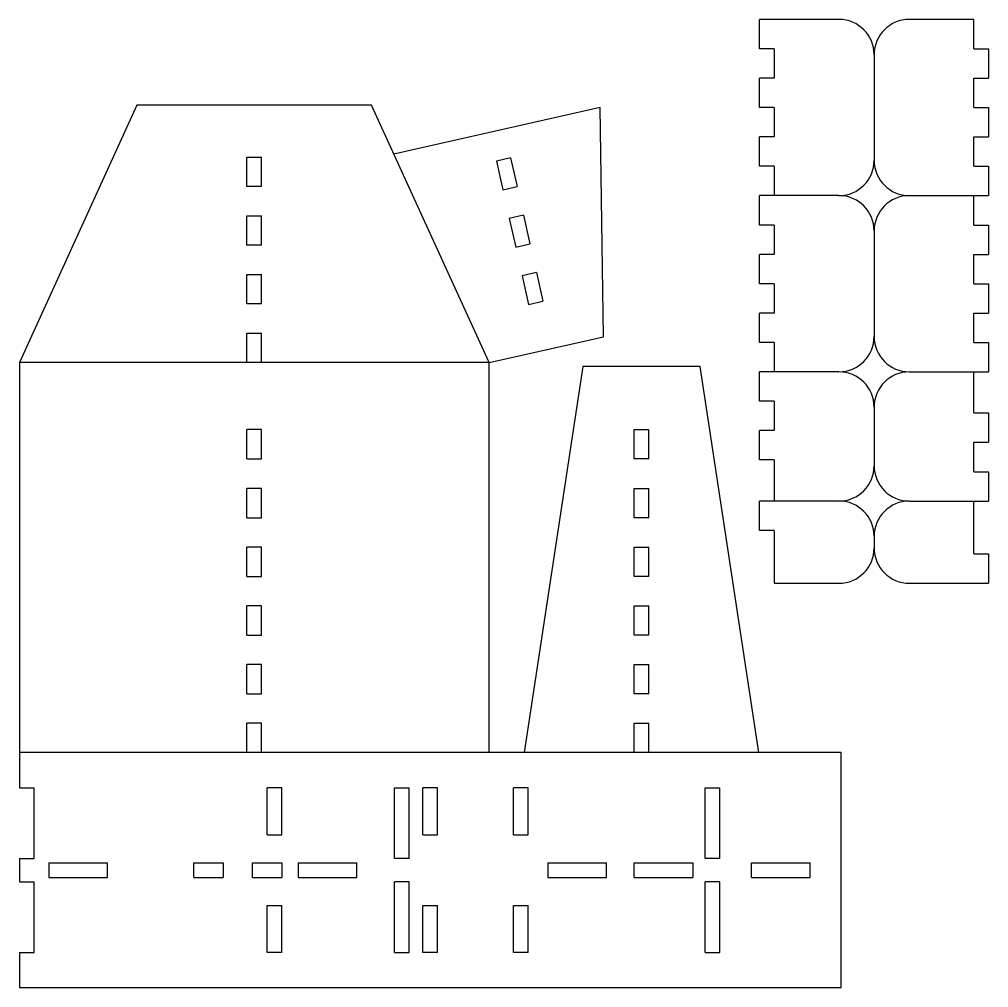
# Model space of a CAD drawing. Header units: inches. Extents: x -127 to 135, y -137 to 125.
import ezdxf

# ---------------------------------------------------------------- set-up
doc = ezdxf.new("R2010")
doc.units = ezdxf.units.IN
doc.header["$MEASUREMENT"] = 0

# ---------------------------------------------------------------- blocks, each defined once
blk = doc.blocks.new('block 2')
at = {"color": 7, "lineweight": 25, "true_color": 0xffffff}
blk.add_lwpolyline([(3.023, -1.079), (3.711, -1.079)], dxfattribs=at)
blk = doc.blocks.new('block 3')
at = {"color": 7, "lineweight": 25, "true_color": 0xffffff}
blk.add_lwpolyline([(4.461, -1.079), (5.305, -1.079)], dxfattribs=at)
blk = doc.blocks.new('block 4')
at = {"color": 7, "lineweight": 25, "true_color": 0xffffff}
blk.add_lwpolyline([(5.148, -0.767), (5.305, -0.767)], dxfattribs=at)
blk = doc.blocks.new('block 5')
at = {"color": 7, "lineweight": 25, "true_color": 0xffffff}
blk.add_lwpolyline([(3.023, -0.517), (2.867, -0.517)], dxfattribs=at)
blk = doc.blocks.new('block 6')
at = {"color": 7, "lineweight": 25, "true_color": 0xffffff}
blk.add_lwpolyline([(3.711, -0.204), (2.867, -0.204)], dxfattribs=at)
blk = doc.blocks.new('block 7')
at = {"color": 7, "lineweight": 25, "true_color": 0xffffff}
blk.add_lwpolyline([(4.461, -0.204), (5.305, -0.204)], dxfattribs=at)
blk = doc.blocks.new('block 8')
at = {"color": 7, "lineweight": 25, "true_color": 0xffffff}
blk.add_lwpolyline([(5.148, 0.108), (5.305, 0.108)], dxfattribs=at)
blk = doc.blocks.new('block 9')
at = {"color": 7, "lineweight": 25, "true_color": 0xffffff}
blk.add_lwpolyline([(3.023, 0.233), (2.867, 0.233)], dxfattribs=at)
blk = doc.blocks.new('block 10')
at = {"color": 7, "lineweight": 25, "true_color": 0xffffff}
blk.add_lwpolyline([(5.148, 0.421), (5.305, 0.421)], dxfattribs=at)
blk = doc.blocks.new('block 11')
at = {"color": 7, "lineweight": 25, "true_color": 0xffffff}
blk.add_lwpolyline([(3.023, 0.546), (2.867, 0.546)], dxfattribs=at)
blk = doc.blocks.new('block 12')
at = {"color": 7, "lineweight": 25, "true_color": 0xffffff}
blk.add_lwpolyline([(2.867, -0.517), (2.867, -0.204)], dxfattribs=at)
blk = doc.blocks.new('block 13')
at = {"color": 7, "lineweight": 25, "true_color": 0xffffff}
blk.add_lwpolyline([(2.867, 0.233), (2.867, 0.546)], dxfattribs=at)
blk = doc.blocks.new('block 14')
at = {"color": 7, "lineweight": 25, "true_color": 0xffffff}
blk.add_lwpolyline([(2.867, 0.858), (2.867, 1.171)], dxfattribs=at)
blk = doc.blocks.new('block 15')
at = {"color": 7, "lineweight": 25, "true_color": 0xffffff}
blk.add_lwpolyline([(2.867, 1.483), (2.867, 1.796)], dxfattribs=at)
blk = doc.blocks.new('block 16')
at = {"color": 7, "lineweight": 25, "true_color": 0xffffff}
blk.add_lwpolyline([(2.867, 2.108), (2.867, 2.421)], dxfattribs=at)
blk = doc.blocks.new('block 17')
at = {"color": 7, "lineweight": 25, "true_color": 0xffffff}
blk.add_lwpolyline([(2.867, 2.733), (2.867, 3.046)], dxfattribs=at)
blk = doc.blocks.new('block 18')
at = {"color": 7, "lineweight": 25, "true_color": 0xffffff}
blk.add_lwpolyline([(2.867, 3.358), (2.867, 3.671)], dxfattribs=at)
blk = doc.blocks.new('block 19')
at = {"color": 7, "lineweight": 25, "true_color": 0xffffff}
blk.add_lwpolyline([(2.867, 3.983), (2.867, 4.296)], dxfattribs=at)
blk = doc.blocks.new('block 20')
at = {"color": 7, "lineweight": 25, "true_color": 0xffffff}
blk.add_lwpolyline([(2.867, 4.608), (2.867, 4.921)], dxfattribs=at)
blk = doc.blocks.new('block 21')
at = {"color": 7, "lineweight": 25, "true_color": 0xffffff}
blk.add_lwpolyline([(3.023, 4.608), (3.023, 4.296)], dxfattribs=at)
blk = doc.blocks.new('block 22')
at = {"color": 7, "lineweight": 25, "true_color": 0xffffff}
blk.add_lwpolyline([(3.023, 3.983), (3.023, 3.671)], dxfattribs=at)
blk = doc.blocks.new('block 23')
at = {"color": 7, "lineweight": 25, "true_color": 0xffffff}
blk.add_lwpolyline([(3.023, 3.358), (3.023, 3.046)], dxfattribs=at)
blk = doc.blocks.new('block 24')
at = {"color": 7, "lineweight": 25, "true_color": 0xffffff}
blk.add_lwpolyline([(3.023, 2.733), (3.023, 2.421)], dxfattribs=at)
blk = doc.blocks.new('block 25')
at = {"color": 7, "lineweight": 25, "true_color": 0xffffff}
blk.add_lwpolyline([(3.023, 2.108), (3.023, 1.796)], dxfattribs=at)
blk = doc.blocks.new('block 26')
at = {"color": 7, "lineweight": 25, "true_color": 0xffffff}
blk.add_lwpolyline([(3.023, 1.483), (3.023, 1.171)], dxfattribs=at)
blk = doc.blocks.new('block 27')
at = {"color": 7, "lineweight": 25, "true_color": 0xffffff}
blk.add_lwpolyline([(3.023, 0.858), (3.023, 0.546)], dxfattribs=at)
blk = doc.blocks.new('block 28')
at = {"color": 7, "lineweight": 25, "true_color": 0xffffff}
blk.add_lwpolyline([(3.023, 0.233), (3.023, -0.204)], dxfattribs=at)
blk = doc.blocks.new('block 29')
at = {"color": 7, "lineweight": 25, "true_color": 0xffffff}
blk.add_lwpolyline([(3.023, -0.517), (3.023, -1.079)], dxfattribs=at)
blk = doc.blocks.new('block 30')
at = {"color": 7, "lineweight": 25, "true_color": 0xffffff}
blk.add_lwpolyline([(5.148, 0.733), (5.305, 0.733)], dxfattribs=at)
blk = doc.blocks.new('block 31')
at = {"color": 7, "lineweight": 25, "true_color": 0xffffff}
blk.add_lwpolyline([(3.023, 0.858), (2.867, 0.858)], dxfattribs=at)
blk = doc.blocks.new('block 32')
at = {"color": 7, "lineweight": 25, "true_color": 0xffffff}
blk.add_lwpolyline([(3.711, 1.171), (2.867, 1.171)], dxfattribs=at)
blk = doc.blocks.new('block 33')
at = {"color": 7, "lineweight": 25, "true_color": 0xffffff}
blk.add_lwpolyline([(4.461, 1.171), (5.305, 1.171)], dxfattribs=at)
blk = doc.blocks.new('block 34')
at = {"color": 7, "lineweight": 25, "true_color": 0xffffff}
blk.add_lwpolyline([(3.023, 1.483), (2.867, 1.483)], dxfattribs=at)
blk = doc.blocks.new('block 35')
at = {"color": 7, "lineweight": 25, "true_color": 0xffffff}
blk.add_lwpolyline([(5.148, 1.483), (5.305, 1.483)], dxfattribs=at)
blk = doc.blocks.new('block 36')
at = {"color": 7, "lineweight": 25, "true_color": 0xffffff}
blk.add_lwpolyline([(4.086, 4.546), (4.086, 3.421)], dxfattribs=at)
blk = doc.blocks.new('block 37')
at = {"color": 7, "lineweight": 25, "true_color": 0xffffff}
blk.add_lwpolyline([(4.086, 2.671), (4.086, 1.546)], dxfattribs=at)
blk = doc.blocks.new('block 38')
at = {"color": 7, "lineweight": 25, "true_color": 0xffffff}
blk.add_lwpolyline([(4.086, 0.796), (4.086, 0.171)], dxfattribs=at)
blk = doc.blocks.new('block 39')
at = {"color": 7, "lineweight": 25, "true_color": 0xffffff}
blk.add_lwpolyline([(4.086, -0.579), (4.086, -0.704)], dxfattribs=at)
blk = doc.blocks.new('block 40')
at = {"color": 7, "lineweight": 25, "true_color": 0xffffff}
blk.add_lwpolyline([(3.023, 1.796), (2.867, 1.796)], dxfattribs=at)
blk = doc.blocks.new('block 41')
at = {"color": 7, "lineweight": 25, "true_color": 0xffffff}
blk.add_lwpolyline([(5.148, 1.796), (5.305, 1.796)], dxfattribs=at)
blk = doc.blocks.new('block 42')
at = {"color": 7, "lineweight": 25, "true_color": 0xffffff}
blk.add_lwpolyline([(3.023, 2.108), (2.867, 2.108)], dxfattribs=at)
blk = doc.blocks.new('block 43')
at = {"color": 7, "lineweight": 25, "true_color": 0xffffff}
blk.add_lwpolyline([(5.148, 2.108), (5.305, 2.108)], dxfattribs=at)
blk = doc.blocks.new('block 44')
at = {"color": 7, "lineweight": 25, "true_color": 0xffffff}
blk.add_lwpolyline([(3.023, 2.421), (2.867, 2.421)], dxfattribs=at)
blk = doc.blocks.new('block 45')
at = {"color": 7, "lineweight": 25, "true_color": 0xffffff}
blk.add_lwpolyline([(5.148, 2.421), (5.305, 2.421)], dxfattribs=at)
blk = doc.blocks.new('block 46')
at = {"color": 7, "lineweight": 25, "true_color": 0xffffff}
blk.add_lwpolyline([(3.023, 2.733), (2.867, 2.733)], dxfattribs=at)
blk = doc.blocks.new('block 47')
at = {"color": 7, "lineweight": 25, "true_color": 0xffffff}
blk.add_lwpolyline([(5.148, 2.733), (5.305, 2.733)], dxfattribs=at)
blk = doc.blocks.new('block 48')
at = {"color": 7, "lineweight": 25, "true_color": 0xffffff}
blk.add_lwpolyline([(5.148, -0.767), (5.148, -0.204)], dxfattribs=at)
blk = doc.blocks.new('block 49')
at = {"color": 7, "lineweight": 25, "true_color": 0xffffff}
blk.add_lwpolyline([(5.148, 0.108), (5.148, 0.421)], dxfattribs=at)
blk = doc.blocks.new('block 50')
at = {"color": 7, "lineweight": 25, "true_color": 0xffffff}
blk.add_lwpolyline([(5.148, 0.733), (5.148, 1.171)], dxfattribs=at)
blk = doc.blocks.new('block 51')
at = {"color": 7, "lineweight": 25, "true_color": 0xffffff}
blk.add_lwpolyline([(5.148, 1.483), (5.148, 1.796)], dxfattribs=at)
blk = doc.blocks.new('block 52')
at = {"color": 7, "lineweight": 25, "true_color": 0xffffff}
blk.add_lwpolyline([(5.148, 2.108), (5.148, 2.421)], dxfattribs=at)
blk = doc.blocks.new('block 53')
at = {"color": 7, "lineweight": 25, "true_color": 0xffffff}
blk.add_lwpolyline([(5.148, 2.733), (5.148, 3.046)], dxfattribs=at)
blk = doc.blocks.new('block 54')
at = {"color": 7, "lineweight": 25, "true_color": 0xffffff}
blk.add_lwpolyline([(5.148, 3.358), (5.148, 3.671)], dxfattribs=at)
blk = doc.blocks.new('block 55')
at = {"color": 7, "lineweight": 25, "true_color": 0xffffff}
blk.add_lwpolyline([(5.148, 3.983), (5.148, 4.296)], dxfattribs=at)
blk = doc.blocks.new('block 56')
at = {"color": 7, "lineweight": 25, "true_color": 0xffffff}
blk.add_lwpolyline([(5.148, 4.608), (5.148, 4.921)], dxfattribs=at)
blk = doc.blocks.new('block 57')
at = {"color": 7, "lineweight": 25, "true_color": 0xffffff}
blk.add_lwpolyline([(5.305, 4.608), (5.305, 4.296)], dxfattribs=at)
blk = doc.blocks.new('block 58')
at = {"color": 7, "lineweight": 25, "true_color": 0xffffff}
blk.add_lwpolyline([(5.305, 3.983), (5.305, 3.671)], dxfattribs=at)
blk = doc.blocks.new('block 59')
at = {"color": 7, "lineweight": 25, "true_color": 0xffffff}
blk.add_lwpolyline([(5.305, 3.358), (5.305, 3.046)], dxfattribs=at)
blk = doc.blocks.new('block 60')
at = {"color": 7, "lineweight": 25, "true_color": 0xffffff}
blk.add_lwpolyline([(5.305, 2.733), (5.305, 2.421)], dxfattribs=at)
blk = doc.blocks.new('block 61')
at = {"color": 7, "lineweight": 25, "true_color": 0xffffff}
blk.add_lwpolyline([(5.305, 2.108), (5.305, 1.796)], dxfattribs=at)
blk = doc.blocks.new('block 62')
at = {"color": 7, "lineweight": 25, "true_color": 0xffffff}
blk.add_lwpolyline([(5.305, 1.483), (5.305, 1.171)], dxfattribs=at)
blk = doc.blocks.new('block 63')
at = {"color": 7, "lineweight": 25, "true_color": 0xffffff}
blk.add_lwpolyline([(5.305, 0.733), (5.305, 0.421)], dxfattribs=at)
blk = doc.blocks.new('block 64')
at = {"color": 7, "lineweight": 25, "true_color": 0xffffff}
blk.add_lwpolyline([(5.305, 0.108), (5.305, -0.204)], dxfattribs=at)
blk = doc.blocks.new('block 65')
at = {"color": 7, "lineweight": 25, "true_color": 0xffffff}
blk.add_lwpolyline([(5.305, -0.767), (5.305, -1.079)], dxfattribs=at)
blk = doc.blocks.new('block 66')
at = {"color": 7, "lineweight": 25, "true_color": 0xffffff}
blk.add_lwpolyline([(3.711, 3.046), (2.867, 3.046)], dxfattribs=at)
blk = doc.blocks.new('block 67')
at = {"color": 7, "lineweight": 25, "true_color": 0xffffff}
blk.add_lwpolyline([(4.461, 3.046), (5.305, 3.046)], dxfattribs=at)
blk = doc.blocks.new('block 68')
at = {"color": 7, "lineweight": 25, "true_color": 0xffffff}
blk.add_lwpolyline([(3.023, 3.358), (2.867, 3.358)], dxfattribs=at)
blk = doc.blocks.new('block 69')
at = {"color": 7, "lineweight": 25, "true_color": 0xffffff}
blk.add_lwpolyline([(5.148, 3.358), (5.305, 3.358)], dxfattribs=at)
blk = doc.blocks.new('block 70')
at = {"color": 7, "lineweight": 25, "true_color": 0xffffff}
blk.add_lwpolyline([(3.023, 3.671), (2.867, 3.671)], dxfattribs=at)
blk = doc.blocks.new('block 71')
at = {"color": 7, "lineweight": 25, "true_color": 0xffffff}
blk.add_lwpolyline([(5.148, 3.671), (5.305, 3.671)], dxfattribs=at)
blk = doc.blocks.new('block 72')
at = {"color": 7, "lineweight": 25, "true_color": 0xffffff}
blk.add_lwpolyline([(3.023, 3.983), (2.867, 3.983)], dxfattribs=at)
blk = doc.blocks.new('block 73')
at = {"color": 7, "lineweight": 25, "true_color": 0xffffff}
blk.add_lwpolyline([(5.148, 3.983), (5.305, 3.983)], dxfattribs=at)
blk = doc.blocks.new('block 74')
at = {"color": 7, "lineweight": 25, "true_color": 0xffffff}
blk.add_lwpolyline([(3.023, 4.296), (2.867, 4.296)], dxfattribs=at)
blk = doc.blocks.new('block 75')
at = {"color": 7, "lineweight": 25, "true_color": 0xffffff}
blk.add_lwpolyline([(5.148, 4.296), (5.305, 4.296)], dxfattribs=at)
blk = doc.blocks.new('block 76')
at = {"color": 7, "lineweight": 25, "true_color": 0xffffff}
blk.add_lwpolyline([(3.023, 4.608), (2.867, 4.608)], dxfattribs=at)
blk = doc.blocks.new('block 77')
at = {"color": 7, "lineweight": 25, "true_color": 0xffffff}
blk.add_lwpolyline([(5.148, 4.608), (5.305, 4.608)], dxfattribs=at)
blk = doc.blocks.new('block 78')
at = {"color": 7, "lineweight": 25, "true_color": 0xffffff}
blk.add_lwpolyline([(5.148, 4.921), (4.461, 4.921)], dxfattribs=at)
blk = doc.blocks.new('block 79')
at = {"color": 7, "lineweight": 25, "true_color": 0xffffff}
blk.add_lwpolyline([(3.711, 4.921), (2.867, 4.921)], dxfattribs=at)
blk = doc.blocks.new('block 80')
at = {"color": 7, "lineweight": 25, "true_color": 0xffffff}
blk.add_lwpolyline([(-3.764, 4.008), (-5.014, 1.269)], dxfattribs=at)
blk = doc.blocks.new('block 81')
at = {"color": 7, "lineweight": 25, "true_color": 0xffffff}
blk.add_lwpolyline([(-5.014, -5.381), (3.736, -5.381)], dxfattribs=at)
blk = doc.blocks.new('block 82')
at = {"color": 7, "lineweight": 25, "true_color": 0xffffff}
blk.add_lwpolyline([(-5.014, 1.269), (-5.014, -3.256)], dxfattribs=at)
blk = doc.blocks.new('block 83')
at = {"color": 7, "lineweight": 25, "true_color": 0xffffff}
blk.add_lwpolyline([(-5.014, -4.006), (-5.014, -4.256)], dxfattribs=at)
blk = doc.blocks.new('block 84')
at = {"color": 7, "lineweight": 25, "true_color": 0xffffff}
blk.add_lwpolyline([(-5.014, -5.006), (-5.014, -5.381)], dxfattribs=at)
blk = doc.blocks.new('block 85')
at = {"color": 7, "lineweight": 25, "true_color": 0xffffff}
blk.add_lwpolyline([(0.401, -5.006), (0.245, -5.006)], dxfattribs=at)
blk = doc.blocks.new('block 86')
at = {"color": 7, "lineweight": 25, "true_color": 0xffffff}
blk.add_lwpolyline([(-0.561, -5.006), (-0.717, -5.006)], dxfattribs=at)
blk = doc.blocks.new('block 87')
at = {"color": 7, "lineweight": 25, "true_color": 0xffffff}
blk.add_lwpolyline([(-2.22, -5.006), (-2.377, -5.006)], dxfattribs=at)
blk = doc.blocks.new('block 88')
at = {"color": 7, "lineweight": 25, "true_color": 0xffffff}
blk.add_lwpolyline([(-5.014, -5.006), (-4.858, -5.006)], dxfattribs=at)
blk = doc.blocks.new('block 89')
at = {"color": 7, "lineweight": 25, "true_color": 0xffffff}
blk.add_lwpolyline([(-1.02, -5.006), (-0.864, -5.006)], dxfattribs=at)
blk = doc.blocks.new('block 90')
at = {"color": 7, "lineweight": 25, "true_color": 0xffffff}
blk.add_lwpolyline([(2.286, -5.006), (2.442, -5.006)], dxfattribs=at)
blk = doc.blocks.new('block 91')
at = {"color": 7, "lineweight": 25, "true_color": 0xffffff}
blk.add_lwpolyline([(-4.858, -5.006), (-4.858, -4.256)], dxfattribs=at)
blk = doc.blocks.new('block 92')
at = {"color": 7, "lineweight": 25, "true_color": 0xffffff}
blk.add_lwpolyline([(-4.858, -4.006), (-4.858, -3.256)], dxfattribs=at)
blk = doc.blocks.new('block 93')
at = {"color": 7, "lineweight": 25, "true_color": 0xffffff}
blk.add_lwpolyline([(-4.701, -4.053), (-4.701, -4.209)], dxfattribs=at)
blk = doc.blocks.new('block 94')
at = {"color": 7, "lineweight": 25, "true_color": 0xffffff}
blk.add_lwpolyline([(-2.377, -4.506), (-2.22, -4.506)], dxfattribs=at)
blk = doc.blocks.new('block 95')
at = {"color": 7, "lineweight": 25, "true_color": 0xffffff}
blk.add_lwpolyline([(-0.717, -4.506), (-0.561, -4.506)], dxfattribs=at)
blk = doc.blocks.new('block 96')
at = {"color": 7, "lineweight": 25, "true_color": 0xffffff}
blk.add_lwpolyline([(0.245, -4.506), (0.401, -4.506)], dxfattribs=at)
blk = doc.blocks.new('block 97')
at = {"color": 7, "lineweight": 25, "true_color": 0xffffff}
blk.add_lwpolyline([(-4.076, -4.209), (-4.076, -4.053)], dxfattribs=at)
blk = doc.blocks.new('block 98')
at = {"color": 7, "lineweight": 25, "true_color": 0xffffff}
blk.add_lwpolyline([(2.442, -4.256), (2.286, -4.256)], dxfattribs=at)
blk = doc.blocks.new('block 99')
at = {"color": 7, "lineweight": 25, "true_color": 0xffffff}
blk.add_lwpolyline([(-0.864, -4.256), (-1.02, -4.256)], dxfattribs=at)
blk = doc.blocks.new('block 100')
at = {"color": 7, "lineweight": 25, "true_color": 0xffffff}
blk.add_lwpolyline([(-5.014, -4.256), (-4.858, -4.256)], dxfattribs=at)
blk = doc.blocks.new('block 101')
at = {"color": 7, "lineweight": 25, "true_color": 0xffffff}
blk.add_lwpolyline([(-4.701, -4.209), (-4.076, -4.209)], dxfattribs=at)
blk = doc.blocks.new('block 102')
at = {"color": 7, "lineweight": 25, "true_color": 0xffffff}
blk.add_lwpolyline([(-3.158, -4.209), (-2.845, -4.209)], dxfattribs=at)
blk = doc.blocks.new('block 103')
at = {"color": 7, "lineweight": 25, "true_color": 0xffffff}
blk.add_lwpolyline([(-2.533, -4.209), (-2.22, -4.209)], dxfattribs=at)
blk = doc.blocks.new('block 104')
at = {"color": 7, "lineweight": 25, "true_color": 0xffffff}
blk.add_lwpolyline([(-2.045, -4.209), (-1.42, -4.209)], dxfattribs=at)
blk = doc.blocks.new('block 105')
at = {"color": 7, "lineweight": 25, "true_color": 0xffffff}
blk.add_lwpolyline([(0.611, -4.209), (1.236, -4.209)], dxfattribs=at)
blk = doc.blocks.new('block 106')
at = {"color": 7, "lineweight": 25, "true_color": 0xffffff}
blk.add_lwpolyline([(1.53, -4.209), (2.155, -4.209)], dxfattribs=at)
blk = doc.blocks.new('block 107')
at = {"color": 7, "lineweight": 25, "true_color": 0xffffff}
blk.add_lwpolyline([(2.78, -4.209), (3.405, -4.209)], dxfattribs=at)
blk = doc.blocks.new('block 108')
at = {"color": 7, "lineweight": 25, "true_color": 0xffffff}
blk.add_lwpolyline([(-4.701, -4.053), (-4.076, -4.053)], dxfattribs=at)
blk = doc.blocks.new('block 109')
at = {"color": 7, "lineweight": 25, "true_color": 0xffffff}
blk.add_lwpolyline([(-3.158, -4.053), (-2.845, -4.053)], dxfattribs=at)
blk = doc.blocks.new('block 110')
at = {"color": 7, "lineweight": 25, "true_color": 0xffffff}
blk.add_lwpolyline([(-2.533, -4.053), (-2.22, -4.053)], dxfattribs=at)
blk = doc.blocks.new('block 111')
at = {"color": 7, "lineweight": 25, "true_color": 0xffffff}
blk.add_lwpolyline([(-2.045, -4.053), (-1.42, -4.053)], dxfattribs=at)
blk = doc.blocks.new('block 112')
at = {"color": 7, "lineweight": 25, "true_color": 0xffffff}
blk.add_lwpolyline([(0.611, -4.053), (1.236, -4.053)], dxfattribs=at)
blk = doc.blocks.new('block 113')
at = {"color": 7, "lineweight": 25, "true_color": 0xffffff}
blk.add_lwpolyline([(1.53, -4.053), (2.155, -4.053)], dxfattribs=at)
blk = doc.blocks.new('block 114')
at = {"color": 7, "lineweight": 25, "true_color": 0xffffff}
blk.add_lwpolyline([(2.78, -4.053), (3.405, -4.053)], dxfattribs=at)
blk = doc.blocks.new('block 115')
at = {"color": 7, "lineweight": 25, "true_color": 0xffffff}
blk.add_lwpolyline([(2.442, -4.006), (2.286, -4.006)], dxfattribs=at)
blk = doc.blocks.new('block 116')
at = {"color": 7, "lineweight": 25, "true_color": 0xffffff}
blk.add_lwpolyline([(-0.864, -4.006), (-1.02, -4.006)], dxfattribs=at)
blk = doc.blocks.new('block 117')
at = {"color": 7, "lineweight": 25, "true_color": 0xffffff}
blk.add_lwpolyline([(-5.014, -4.006), (-4.858, -4.006)], dxfattribs=at)
blk = doc.blocks.new('block 118')
at = {"color": 7, "lineweight": 25, "true_color": 0xffffff}
blk.add_lwpolyline([(-2.377, -3.756), (-2.22, -3.756)], dxfattribs=at)
blk = doc.blocks.new('block 119')
at = {"color": 7, "lineweight": 25, "true_color": 0xffffff}
blk.add_lwpolyline([(-0.717, -3.756), (-0.561, -3.756)], dxfattribs=at)
blk = doc.blocks.new('block 120')
at = {"color": 7, "lineweight": 25, "true_color": 0xffffff}
blk.add_lwpolyline([(0.245, -3.756), (0.401, -3.756)], dxfattribs=at)
blk = doc.blocks.new('block 121')
at = {"color": 7, "lineweight": 25, "true_color": 0xffffff}
blk.add_lwpolyline([(-3.158, -4.209), (-3.158, -4.053)], dxfattribs=at)
blk = doc.blocks.new('block 122')
at = {"color": 7, "lineweight": 25, "true_color": 0xffffff}
blk.add_lwpolyline([(0.401, -3.256), (0.245, -3.256)], dxfattribs=at)
blk = doc.blocks.new('block 123')
at = {"color": 7, "lineweight": 25, "true_color": 0xffffff}
blk.add_lwpolyline([(-0.561, -3.256), (-0.717, -3.256)], dxfattribs=at)
blk = doc.blocks.new('block 124')
at = {"color": 7, "lineweight": 25, "true_color": 0xffffff}
blk.add_lwpolyline([(-2.22, -3.256), (-2.377, -3.256)], dxfattribs=at)
blk = doc.blocks.new('block 125')
at = {"color": 7, "lineweight": 25, "true_color": 0xffffff}
blk.add_lwpolyline([(-5.014, -3.256), (-4.858, -3.256)], dxfattribs=at)
blk = doc.blocks.new('block 126')
at = {"color": 7, "lineweight": 25, "true_color": 0xffffff}
blk.add_lwpolyline([(-1.02, -3.256), (-0.864, -3.256)], dxfattribs=at)
blk = doc.blocks.new('block 127')
at = {"color": 7, "lineweight": 25, "true_color": 0xffffff}
blk.add_lwpolyline([(2.286, -3.256), (2.442, -3.256)], dxfattribs=at)
blk = doc.blocks.new('block 128')
at = {"color": 7, "lineweight": 25, "true_color": 0xffffff}
blk.add_lwpolyline([(-2.845, -4.053), (-2.845, -4.209)], dxfattribs=at)
blk = doc.blocks.new('block 129')
at = {"color": 7, "lineweight": 25, "true_color": 0xffffff}
blk.add_lwpolyline([(3.736, -2.881), (-5.014, -2.881)], dxfattribs=at)
blk = doc.blocks.new('block 130')
at = {"color": 7, "lineweight": 25, "true_color": 0xffffff}
blk.add_lwpolyline([(-2.592, -2.881), (-2.592, -2.569)], dxfattribs=at)
blk = doc.blocks.new('block 131')
at = {"color": 7, "lineweight": 25, "true_color": 0xffffff}
blk.add_lwpolyline([(-2.592, -2.256), (-2.592, -1.944)], dxfattribs=at)
blk = doc.blocks.new('block 132')
at = {"color": 7, "lineweight": 25, "true_color": 0xffffff}
blk.add_lwpolyline([(-2.592, -1.631), (-2.592, -1.319)], dxfattribs=at)
blk = doc.blocks.new('block 133')
at = {"color": 7, "lineweight": 25, "true_color": 0xffffff}
blk.add_lwpolyline([(-2.592, -1.006), (-2.592, -0.694)], dxfattribs=at)
blk = doc.blocks.new('block 134')
at = {"color": 7, "lineweight": 25, "true_color": 0xffffff}
blk.add_lwpolyline([(-2.592, -0.381), (-2.592, -0.069)], dxfattribs=at)
blk = doc.blocks.new('block 135')
at = {"color": 7, "lineweight": 25, "true_color": 0xffffff}
blk.add_lwpolyline([(-2.592, 0.244), (-2.592, 0.556)], dxfattribs=at)
blk = doc.blocks.new('block 136')
at = {"color": 7, "lineweight": 25, "true_color": 0xffffff}
blk.add_lwpolyline([(-2.592, 1.269), (-2.592, 1.581)], dxfattribs=at)
blk = doc.blocks.new('block 137')
at = {"color": 7, "lineweight": 25, "true_color": 0xffffff}
blk.add_lwpolyline([(-2.592, 1.894), (-2.592, 2.206)], dxfattribs=at)
blk = doc.blocks.new('block 138')
at = {"color": 7, "lineweight": 25, "true_color": 0xffffff}
blk.add_lwpolyline([(-2.592, 2.519), (-2.592, 2.831)], dxfattribs=at)
blk = doc.blocks.new('block 139')
at = {"color": 7, "lineweight": 25, "true_color": 0xffffff}
blk.add_lwpolyline([(-2.592, 3.144), (-2.592, 3.456)], dxfattribs=at)
blk = doc.blocks.new('block 140')
at = {"color": 7, "lineweight": 25, "true_color": 0xffffff}
blk.add_lwpolyline([(-2.533, -4.209), (-2.533, -4.053)], dxfattribs=at)
blk = doc.blocks.new('block 141')
at = {"color": 7, "lineweight": 25, "true_color": 0xffffff}
blk.add_lwpolyline([(-2.436, -2.881), (-2.436, -2.569)], dxfattribs=at)
blk = doc.blocks.new('block 142')
at = {"color": 7, "lineweight": 25, "true_color": 0xffffff}
blk.add_lwpolyline([(-2.436, -2.256), (-2.436, -1.944)], dxfattribs=at)
blk = doc.blocks.new('block 143')
at = {"color": 7, "lineweight": 25, "true_color": 0xffffff}
blk.add_lwpolyline([(-2.436, -1.631), (-2.436, -1.319)], dxfattribs=at)
blk = doc.blocks.new('block 144')
at = {"color": 7, "lineweight": 25, "true_color": 0xffffff}
blk.add_lwpolyline([(-2.436, -1.006), (-2.436, -0.694)], dxfattribs=at)
blk = doc.blocks.new('block 145')
at = {"color": 7, "lineweight": 25, "true_color": 0xffffff}
blk.add_lwpolyline([(-2.436, -0.381), (-2.436, -0.069)], dxfattribs=at)
blk = doc.blocks.new('block 146')
at = {"color": 7, "lineweight": 25, "true_color": 0xffffff}
blk.add_lwpolyline([(-2.436, 0.244), (-2.436, 0.556)], dxfattribs=at)
blk = doc.blocks.new('block 147')
at = {"color": 7, "lineweight": 25, "true_color": 0xffffff}
blk.add_lwpolyline([(-2.436, 1.269), (-2.436, 1.581)], dxfattribs=at)
blk = doc.blocks.new('block 148')
at = {"color": 7, "lineweight": 25, "true_color": 0xffffff}
blk.add_lwpolyline([(-2.436, 1.894), (-2.436, 2.206)], dxfattribs=at)
blk = doc.blocks.new('block 149')
at = {"color": 7, "lineweight": 25, "true_color": 0xffffff}
blk.add_lwpolyline([(-2.436, 2.519), (-2.436, 2.831)], dxfattribs=at)
blk = doc.blocks.new('block 150')
at = {"color": 7, "lineweight": 25, "true_color": 0xffffff}
blk.add_lwpolyline([(-2.436, 3.144), (-2.436, 3.456)], dxfattribs=at)
blk = doc.blocks.new('block 151')
at = {"color": 7, "lineweight": 25, "true_color": 0xffffff}
blk.add_lwpolyline([(-2.377, -5.006), (-2.377, -4.506)], dxfattribs=at)
blk = doc.blocks.new('block 152')
at = {"color": 7, "lineweight": 25, "true_color": 0xffffff}
blk.add_lwpolyline([(-2.377, -3.756), (-2.377, -3.256)], dxfattribs=at)
blk = doc.blocks.new('block 153')
at = {"color": 7, "lineweight": 25, "true_color": 0xffffff}
blk.add_lwpolyline([(-2.436, -2.569), (-2.592, -2.569)], dxfattribs=at)
blk = doc.blocks.new('block 154')
at = {"color": 7, "lineweight": 25, "true_color": 0xffffff}
blk.add_lwpolyline([(1.532, -2.569), (1.689, -2.569)], dxfattribs=at)
blk = doc.blocks.new('block 155')
at = {"color": 7, "lineweight": 25, "true_color": 0xffffff}
blk.add_lwpolyline([(-2.22, -4.053), (-2.22, -4.209)], dxfattribs=at)
blk = doc.blocks.new('block 156')
at = {"color": 7, "lineweight": 25, "true_color": 0xffffff}
blk.add_lwpolyline([(-2.22, -5.006), (-2.22, -4.506)], dxfattribs=at)
blk = doc.blocks.new('block 157')
at = {"color": 7, "lineweight": 25, "true_color": 0xffffff}
blk.add_lwpolyline([(-2.22, -3.756), (-2.22, -3.256)], dxfattribs=at)
blk = doc.blocks.new('block 158')
at = {"color": 7, "lineweight": 25, "true_color": 0xffffff}
blk.add_lwpolyline([(-2.045, -4.053), (-2.045, -4.209)], dxfattribs=at)
blk = doc.blocks.new('block 159')
at = {"color": 7, "lineweight": 25, "true_color": 0xffffff}
blk.add_lwpolyline([(1.689, -2.256), (1.532, -2.256)], dxfattribs=at)
blk = doc.blocks.new('block 160')
at = {"color": 7, "lineweight": 25, "true_color": 0xffffff}
blk.add_lwpolyline([(-2.592, -2.256), (-2.436, -2.256)], dxfattribs=at)
blk = doc.blocks.new('block 161')
at = {"color": 7, "lineweight": 25, "true_color": 0xffffff}
blk.add_lwpolyline([(-2.436, -1.944), (-2.592, -1.944)], dxfattribs=at)
blk = doc.blocks.new('block 162')
at = {"color": 7, "lineweight": 25, "true_color": 0xffffff}
blk.add_lwpolyline([(1.532, -1.944), (1.689, -1.944)], dxfattribs=at)
blk = doc.blocks.new('block 163')
at = {"color": 7, "lineweight": 25, "true_color": 0xffffff}
blk.add_lwpolyline([(1.689, -1.631), (1.532, -1.631)], dxfattribs=at)
blk = doc.blocks.new('block 164')
at = {"color": 7, "lineweight": 25, "true_color": 0xffffff}
blk.add_lwpolyline([(-2.592, -1.631), (-2.436, -1.631)], dxfattribs=at)
blk = doc.blocks.new('block 165')
at = {"color": 7, "lineweight": 25, "true_color": 0xffffff}
blk.add_lwpolyline([(-1.42, -4.209), (-1.42, -4.053)], dxfattribs=at)
blk = doc.blocks.new('block 166')
at = {"color": 7, "lineweight": 25, "true_color": 0xffffff}
blk.add_lwpolyline([(-1.02, -5.006), (-1.02, -4.256)], dxfattribs=at)
blk = doc.blocks.new('block 167')
at = {"color": 7, "lineweight": 25, "true_color": 0xffffff}
blk.add_lwpolyline([(-1.02, -4.006), (-1.02, -3.256)], dxfattribs=at)
blk = doc.blocks.new('block 168')
at = {"color": 7, "lineweight": 25, "true_color": 0xffffff}
blk.add_lwpolyline([(-2.436, -1.319), (-2.592, -1.319)], dxfattribs=at)
blk = doc.blocks.new('block 169')
at = {"color": 7, "lineweight": 25, "true_color": 0xffffff}
blk.add_lwpolyline([(1.532, -1.319), (1.689, -1.319)], dxfattribs=at)
blk = doc.blocks.new('block 170')
at = {"color": 7, "lineweight": 25, "true_color": 0xffffff}
blk.add_lwpolyline([(-0.864, -5.006), (-0.864, -4.256)], dxfattribs=at)
blk = doc.blocks.new('block 171')
at = {"color": 7, "lineweight": 25, "true_color": 0xffffff}
blk.add_lwpolyline([(-0.864, -4.006), (-0.864, -3.256)], dxfattribs=at)
blk = doc.blocks.new('block 172')
at = {"color": 7, "lineweight": 25, "true_color": 0xffffff}
blk.add_lwpolyline([(-0.717, -5.006), (-0.717, -4.506)], dxfattribs=at)
blk = doc.blocks.new('block 173')
at = {"color": 7, "lineweight": 25, "true_color": 0xffffff}
blk.add_lwpolyline([(-0.717, -3.756), (-0.717, -3.256)], dxfattribs=at)
blk = doc.blocks.new('block 174')
at = {"color": 7, "lineweight": 25, "true_color": 0xffffff}
blk.add_lwpolyline([(1.689, -1.006), (1.532, -1.006)], dxfattribs=at)
blk = doc.blocks.new('block 175')
at = {"color": 7, "lineweight": 25, "true_color": 0xffffff}
blk.add_lwpolyline([(-2.592, -1.006), (-2.436, -1.006)], dxfattribs=at)
blk = doc.blocks.new('block 176')
at = {"color": 7, "lineweight": 25, "true_color": 0xffffff}
blk.add_lwpolyline([(-2.436, -0.694), (-2.592, -0.694)], dxfattribs=at)
blk = doc.blocks.new('block 177')
at = {"color": 7, "lineweight": 25, "true_color": 0xffffff}
blk.add_lwpolyline([(1.532, -0.694), (1.689, -0.694)], dxfattribs=at)
blk = doc.blocks.new('block 178')
at = {"color": 7, "lineweight": 25, "true_color": 0xffffff}
blk.add_lwpolyline([(-0.561, -5.006), (-0.561, -4.506)], dxfattribs=at)
blk = doc.blocks.new('block 179')
at = {"color": 7, "lineweight": 25, "true_color": 0xffffff}
blk.add_lwpolyline([(-0.561, -3.756), (-0.561, -3.256)], dxfattribs=at)
blk = doc.blocks.new('block 180')
at = {"color": 7, "lineweight": 25, "true_color": 0xffffff}
blk.add_lwpolyline([(1.689, -0.381), (1.532, -0.381)], dxfattribs=at)
blk = doc.blocks.new('block 181')
at = {"color": 7, "lineweight": 25, "true_color": 0xffffff}
blk.add_lwpolyline([(-2.592, -0.381), (-2.436, -0.381)], dxfattribs=at)
blk = doc.blocks.new('block 182')
at = {"color": 7, "lineweight": 25, "true_color": 0xffffff}
blk.add_lwpolyline([(-0.014, -2.881), (-0.014, 1.269)], dxfattribs=at)
blk = doc.blocks.new('block 183')
at = {"color": 7, "lineweight": 25, "true_color": 0xffffff}
blk.add_lwpolyline([(0.245, -5.006), (0.245, -4.506)], dxfattribs=at)
blk = doc.blocks.new('block 184')
at = {"color": 7, "lineweight": 25, "true_color": 0xffffff}
blk.add_lwpolyline([(0.245, -3.756), (0.245, -3.256)], dxfattribs=at)
blk = doc.blocks.new('block 185')
at = {"color": 7, "lineweight": 25, "true_color": 0xffffff}
blk.add_lwpolyline([(-2.436, -0.069), (-2.592, -0.069)], dxfattribs=at)
blk = doc.blocks.new('block 186')
at = {"color": 7, "lineweight": 25, "true_color": 0xffffff}
blk.add_lwpolyline([(1.532, -0.069), (1.689, -0.069)], dxfattribs=at)
blk = doc.blocks.new('block 187')
at = {"color": 7, "lineweight": 25, "true_color": 0xffffff}
blk.add_lwpolyline([(0.401, -5.006), (0.401, -4.506)], dxfattribs=at)
blk = doc.blocks.new('block 188')
at = {"color": 7, "lineweight": 25, "true_color": 0xffffff}
blk.add_lwpolyline([(0.401, -3.756), (0.401, -3.256)], dxfattribs=at)
blk = doc.blocks.new('block 189')
at = {"color": 7, "lineweight": 25, "true_color": 0xffffff}
blk.add_lwpolyline([(0.611, -4.053), (0.611, -4.209)], dxfattribs=at)
blk = doc.blocks.new('block 190')
at = {"color": 7, "lineweight": 25, "true_color": 0xffffff}
blk.add_lwpolyline([(0.985, 1.226), (0.36, -2.881)], dxfattribs=at)
blk = doc.blocks.new('block 191')
at = {"color": 7, "lineweight": 25, "true_color": 0xffffff}
blk.add_lwpolyline([(1.689, 0.244), (1.532, 0.244)], dxfattribs=at)
blk = doc.blocks.new('block 192')
at = {"color": 7, "lineweight": 25, "true_color": 0xffffff}
blk.add_lwpolyline([(-2.592, 0.244), (-2.436, 0.244)], dxfattribs=at)
blk = doc.blocks.new('block 193')
at = {"color": 7, "lineweight": 25, "true_color": 0xffffff}
blk.add_lwpolyline([(-2.436, 0.556), (-2.592, 0.556)], dxfattribs=at)
blk = doc.blocks.new('block 194')
at = {"color": 7, "lineweight": 25, "true_color": 0xffffff}
blk.add_lwpolyline([(1.532, 0.556), (1.689, 0.556)], dxfattribs=at)
blk = doc.blocks.new('block 195')
at = {"color": 7, "lineweight": 25, "true_color": 0xffffff}
blk.add_lwpolyline([(-0.014, 1.269), (-1.264, 4.008)], dxfattribs=at)
blk = doc.blocks.new('block 196')
at = {"color": 7, "lineweight": 25, "true_color": 0xffffff}
blk.add_lwpolyline([(0.064, 3.413), (0.132, 3.109)], dxfattribs=at)
blk = doc.blocks.new('block 197')
at = {"color": 7, "lineweight": 25, "true_color": 0xffffff}
blk.add_lwpolyline([(0.201, 2.804), (0.27, 2.499)], dxfattribs=at)
blk = doc.blocks.new('block 198')
at = {"color": 7, "lineweight": 25, "true_color": 0xffffff}
blk.add_lwpolyline([(0.338, 2.194), (0.407, 1.889)], dxfattribs=at)
blk = doc.blocks.new('block 199')
at = {"color": 7, "lineweight": 25, "true_color": 0xffffff}
blk.add_lwpolyline([(0.216, 3.448), (0.285, 3.143)], dxfattribs=at)
blk = doc.blocks.new('block 200')
at = {"color": 7, "lineweight": 25, "true_color": 0xffffff}
blk.add_lwpolyline([(0.353, 2.838), (0.422, 2.533)], dxfattribs=at)
blk = doc.blocks.new('block 201')
at = {"color": 7, "lineweight": 25, "true_color": 0xffffff}
blk.add_lwpolyline([(0.491, 2.228), (0.559, 1.923)], dxfattribs=at)
blk = doc.blocks.new('block 202')
at = {"color": 7, "lineweight": 25, "true_color": 0xffffff}
blk.add_lwpolyline([(1.206, 1.544), (1.169, 3.983)], dxfattribs=at)
blk = doc.blocks.new('block 203')
at = {"color": 7, "lineweight": 25, "true_color": 0xffffff}
blk.add_lwpolyline([(1.236, -4.209), (1.236, -4.053)], dxfattribs=at)
blk = doc.blocks.new('block 204')
at = {"color": 7, "lineweight": 25, "true_color": 0xffffff}
blk.add_lwpolyline([(1.53, -4.209), (1.53, -4.053)], dxfattribs=at)
blk = doc.blocks.new('block 205')
at = {"color": 7, "lineweight": 25, "true_color": 0xffffff}
blk.add_lwpolyline([(1.532, -2.881), (1.532, -2.569)], dxfattribs=at)
blk = doc.blocks.new('block 206')
at = {"color": 7, "lineweight": 25, "true_color": 0xffffff}
blk.add_lwpolyline([(1.532, -2.256), (1.532, -1.944)], dxfattribs=at)
blk = doc.blocks.new('block 207')
at = {"color": 7, "lineweight": 25, "true_color": 0xffffff}
blk.add_lwpolyline([(1.532, -1.631), (1.532, -1.319)], dxfattribs=at)
blk = doc.blocks.new('block 208')
at = {"color": 7, "lineweight": 25, "true_color": 0xffffff}
blk.add_lwpolyline([(1.532, -1.006), (1.532, -0.694)], dxfattribs=at)
blk = doc.blocks.new('block 209')
at = {"color": 7, "lineweight": 25, "true_color": 0xffffff}
blk.add_lwpolyline([(1.532, -0.381), (1.532, -0.069)], dxfattribs=at)
blk = doc.blocks.new('block 210')
at = {"color": 7, "lineweight": 25, "true_color": 0xffffff}
blk.add_lwpolyline([(1.532, 0.244), (1.532, 0.556)], dxfattribs=at)
blk = doc.blocks.new('block 211')
at = {"color": 7, "lineweight": 25, "true_color": 0xffffff}
blk.add_lwpolyline([(-0.014, 1.269), (1.206, 1.544)], dxfattribs=at)
blk = doc.blocks.new('block 212')
at = {"color": 7, "lineweight": 25, "true_color": 0xffffff}
blk.add_lwpolyline([(2.235, 1.226), (0.985, 1.226)], dxfattribs=at)
blk = doc.blocks.new('block 213')
at = {"color": 7, "lineweight": 25, "true_color": 0xffffff}
blk.add_lwpolyline([(-0.014, 1.269), (-5.014, 1.269)], dxfattribs=at)
blk = doc.blocks.new('block 214')
at = {"color": 7, "lineweight": 25, "true_color": 0xffffff}
blk.add_lwpolyline([(1.689, -2.881), (1.689, -2.569)], dxfattribs=at)
blk = doc.blocks.new('block 215')
at = {"color": 7, "lineweight": 25, "true_color": 0xffffff}
blk.add_lwpolyline([(1.689, -2.256), (1.689, -1.944)], dxfattribs=at)
blk = doc.blocks.new('block 216')
at = {"color": 7, "lineweight": 25, "true_color": 0xffffff}
blk.add_lwpolyline([(1.689, -1.631), (1.689, -1.319)], dxfattribs=at)
blk = doc.blocks.new('block 217')
at = {"color": 7, "lineweight": 25, "true_color": 0xffffff}
blk.add_lwpolyline([(1.689, -1.006), (1.689, -0.694)], dxfattribs=at)
blk = doc.blocks.new('block 218')
at = {"color": 7, "lineweight": 25, "true_color": 0xffffff}
blk.add_lwpolyline([(1.689, -0.381), (1.689, -0.069)], dxfattribs=at)
blk = doc.blocks.new('block 219')
at = {"color": 7, "lineweight": 25, "true_color": 0xffffff}
blk.add_lwpolyline([(1.689, 0.244), (1.689, 0.556)], dxfattribs=at)
blk = doc.blocks.new('block 220')
at = {"color": 7, "lineweight": 25, "true_color": 0xffffff}
blk.add_lwpolyline([(0.407, 1.889), (0.559, 1.923)], dxfattribs=at)
blk = doc.blocks.new('block 221')
at = {"color": 7, "lineweight": 25, "true_color": 0xffffff}
blk.add_lwpolyline([(0.491, 2.228), (0.338, 2.194)], dxfattribs=at)
blk = doc.blocks.new('block 222')
at = {"color": 7, "lineweight": 25, "true_color": 0xffffff}
blk.add_lwpolyline([(-2.592, 1.581), (-2.436, 1.581)], dxfattribs=at)
blk = doc.blocks.new('block 223')
at = {"color": 7, "lineweight": 25, "true_color": 0xffffff}
blk.add_lwpolyline([(-2.436, 1.894), (-2.592, 1.894)], dxfattribs=at)
blk = doc.blocks.new('block 224')
at = {"color": 7, "lineweight": 25, "true_color": 0xffffff}
blk.add_lwpolyline([(2.155, -4.053), (2.155, -4.209)], dxfattribs=at)
blk = doc.blocks.new('block 225')
at = {"color": 7, "lineweight": 25, "true_color": 0xffffff}
blk.add_lwpolyline([(2.286, -5.006), (2.286, -4.256)], dxfattribs=at)
blk = doc.blocks.new('block 226')
at = {"color": 7, "lineweight": 25, "true_color": 0xffffff}
blk.add_lwpolyline([(2.286, -4.006), (2.286, -3.256)], dxfattribs=at)
blk = doc.blocks.new('block 227')
at = {"color": 7, "lineweight": 25, "true_color": 0xffffff}
blk.add_lwpolyline([(0.27, 2.499), (0.422, 2.533)], dxfattribs=at)
blk = doc.blocks.new('block 228')
at = {"color": 7, "lineweight": 25, "true_color": 0xffffff}
blk.add_lwpolyline([(-2.592, 2.206), (-2.436, 2.206)], dxfattribs=at)
blk = doc.blocks.new('block 229')
at = {"color": 7, "lineweight": 25, "true_color": 0xffffff}
blk.add_lwpolyline([(2.442, -5.006), (2.442, -4.256)], dxfattribs=at)
blk = doc.blocks.new('block 230')
at = {"color": 7, "lineweight": 25, "true_color": 0xffffff}
blk.add_lwpolyline([(2.442, -4.006), (2.442, -3.256)], dxfattribs=at)
blk = doc.blocks.new('block 231')
at = {"color": 7, "lineweight": 25, "true_color": 0xffffff}
blk.add_lwpolyline([(2.78, -4.209), (2.78, -4.053)], dxfattribs=at)
blk = doc.blocks.new('block 232')
at = {"color": 7, "lineweight": 25, "true_color": 0xffffff}
blk.add_lwpolyline([(0.353, 2.838), (0.201, 2.804)], dxfattribs=at)
blk = doc.blocks.new('block 233')
at = {"color": 7, "lineweight": 25, "true_color": 0xffffff}
blk.add_lwpolyline([(-2.436, 2.519), (-2.592, 2.519)], dxfattribs=at)
blk = doc.blocks.new('block 234')
at = {"color": 7, "lineweight": 25, "true_color": 0xffffff}
blk.add_lwpolyline([(2.86, -2.881), (2.235, 1.226)], dxfattribs=at)
blk = doc.blocks.new('block 235')
at = {"color": 7, "lineweight": 25, "true_color": 0xffffff}
blk.add_lwpolyline([(0.132, 3.109), (0.285, 3.143)], dxfattribs=at)
blk = doc.blocks.new('block 236')
at = {"color": 7, "lineweight": 25, "true_color": 0xffffff}
blk.add_lwpolyline([(0.216, 3.448), (0.064, 3.413)], dxfattribs=at)
blk = doc.blocks.new('block 237')
at = {"color": 7, "lineweight": 25, "true_color": 0xffffff}
blk.add_lwpolyline([(-2.592, 2.831), (-2.436, 2.831)], dxfattribs=at)
blk = doc.blocks.new('block 238')
at = {"color": 7, "lineweight": 25, "true_color": 0xffffff}
blk.add_lwpolyline([(-2.436, 3.144), (-2.592, 3.144)], dxfattribs=at)
blk = doc.blocks.new('block 239')
at = {"color": 7, "lineweight": 25, "true_color": 0xffffff}
blk.add_lwpolyline([(3.405, -4.209), (3.405, -4.053)], dxfattribs=at)
blk = doc.blocks.new('block 240')
at = {"color": 7, "lineweight": 25, "true_color": 0xffffff}
blk.add_lwpolyline([(1.169, 3.983), (-1.026, 3.488)], dxfattribs=at)
blk = doc.blocks.new('block 241')
at = {"color": 7, "lineweight": 25, "true_color": 0xffffff}
blk.add_lwpolyline([(-2.592, 3.456), (-2.436, 3.456)], dxfattribs=at)
blk = doc.blocks.new('block 242')
at = {"color": 7, "lineweight": 25, "true_color": 0xffffff}
blk.add_lwpolyline([(3.736, -5.381), (3.736, -2.881)], dxfattribs=at)
blk = doc.blocks.new('block 243')
at = {"color": 7, "lineweight": 25, "true_color": 0xffffff}
blk.add_lwpolyline([(-1.264, 4.008), (-3.764, 4.008)], dxfattribs=at)
blk = doc.blocks.new('block 244')
at = {"color": 7, "lineweight": 25, "true_color": 0xffffff}
blk.add_open_spline([(4.086, -0.579), (4.086, -0.372), (3.918, -0.204), (3.711, -0.204)], degree=3, dxfattribs=at)
blk = doc.blocks.new('block 245')
at = {"color": 7, "lineweight": 25, "true_color": 0xffffff}
blk.add_open_spline([(3.711, -1.079), (3.918, -1.079), (4.086, -0.911), (4.086, -0.704)], degree=3, dxfattribs=at)
blk = doc.blocks.new('block 246')
at = {"color": 7, "lineweight": 25, "true_color": 0xffffff}
blk.add_open_spline([(4.086, -0.704), (4.086, -0.911), (4.254, -1.079), (4.461, -1.079)], degree=3, dxfattribs=at)
blk = doc.blocks.new('block 247')
at = {"color": 7, "lineweight": 25, "true_color": 0xffffff}
blk.add_open_spline([(4.461, -0.204), (4.254, -0.204), (4.086, -0.372), (4.086, -0.579)], degree=3, dxfattribs=at)
blk = doc.blocks.new('block 248')
at = {"color": 7, "lineweight": 25, "true_color": 0xffffff}
blk.add_open_spline([(4.086, 0.796), (4.086, 1.003), (3.918, 1.171), (3.711, 1.171)], degree=3, dxfattribs=at)
blk = doc.blocks.new('block 249')
at = {"color": 7, "lineweight": 25, "true_color": 0xffffff}
blk.add_open_spline([(3.711, -0.204), (3.918, -0.204), (4.086, -0.036), (4.086, 0.171)], degree=3, dxfattribs=at)
blk = doc.blocks.new('block 250')
at = {"color": 7, "lineweight": 25, "true_color": 0xffffff}
blk.add_open_spline([(4.086, 0.171), (4.086, -0.036), (4.254, -0.204), (4.461, -0.204)], degree=3, dxfattribs=at)
blk = doc.blocks.new('block 251')
at = {"color": 7, "lineweight": 25, "true_color": 0xffffff}
blk.add_open_spline([(4.461, 1.171), (4.254, 1.171), (4.086, 1.003), (4.086, 0.796)], degree=3, dxfattribs=at)
blk = doc.blocks.new('block 252')
at = {"color": 7, "lineweight": 25, "true_color": 0xffffff}
blk.add_open_spline([(4.086, 2.671), (4.086, 2.878), (3.918, 3.046), (3.711, 3.046)], degree=3, dxfattribs=at)
blk = doc.blocks.new('block 253')
at = {"color": 7, "lineweight": 25, "true_color": 0xffffff}
blk.add_open_spline([(3.711, 1.171), (3.918, 1.171), (4.086, 1.339), (4.086, 1.546)], degree=3, dxfattribs=at)
blk = doc.blocks.new('block 254')
at = {"color": 7, "lineweight": 25, "true_color": 0xffffff}
blk.add_open_spline([(4.086, 4.546), (4.086, 4.753), (3.918, 4.921), (3.711, 4.921)], degree=3, dxfattribs=at)
blk = doc.blocks.new('block 255')
at = {"color": 7, "lineweight": 25, "true_color": 0xffffff}
blk.add_open_spline([(3.711, 3.046), (3.918, 3.046), (4.086, 3.214), (4.086, 3.421)], degree=3, dxfattribs=at)
blk = doc.blocks.new('block 256')
at = {"color": 7, "lineweight": 25, "true_color": 0xffffff}
blk.add_open_spline([(4.086, 3.421), (4.086, 3.214), (4.254, 3.046), (4.461, 3.046)], degree=3, dxfattribs=at)
blk = doc.blocks.new('block 257')
at = {"color": 7, "lineweight": 25, "true_color": 0xffffff}
blk.add_open_spline([(4.461, 4.921), (4.254, 4.921), (4.086, 4.753), (4.086, 4.546)], degree=3, dxfattribs=at)
blk = doc.blocks.new('block 258')
at = {"color": 7, "lineweight": 25, "true_color": 0xffffff}
blk.add_open_spline([(4.086, 1.546), (4.086, 1.339), (4.254, 1.171), (4.461, 1.171)], degree=3, dxfattribs=at)
blk = doc.blocks.new('block 259')
at = {"color": 7, "lineweight": 25, "true_color": 0xffffff}
blk.add_open_spline([(4.461, 3.046), (4.254, 3.046), (4.086, 2.878), (4.086, 2.671)], degree=3, dxfattribs=at)

msp = doc.modelspace()

# ---------------------------------------------------------------- block references
at = {"xscale": 25.4, "yscale": 25.4, "zscale": 25.4}
for name in ['block 20', 'block 79', 'block 254', 'block 257', 'block 78', 'block 56', 'block 76', 'block 21', 'block 36', 'block 77', 'block 57', 'block 19', 'block 74', 'block 55', 'block 75', 'block 80', 'block 243', 'block 195', 'block 240', 'block 202', 'block 72', 'block 22', 'block 73', 'block 58', 'block 18', 'block 70', 'block 54', 'block 71', 'block 139', 'block 241', 'block 150', 'block 236', 'block 196', 'block 199', 'block 255', 'block 256', 'block 68', 'block 23', 'block 69', 'block 59', 'block 238', 'block 235', 'block 17', 'block 66', 'block 252', 'block 259', 'block 67', 'block 53', 'block 138', 'block 237', 'block 149', 'block 232', 'block 197', 'block 200', 'block 46', 'block 24', 'block 47', 'block 60', 'block 37', 'block 233', 'block 227', 'block 16', 'block 44', 'block 45', 'block 52', 'block 137', 'block 228', 'block 148', 'block 221', 'block 198', 'block 201', 'block 42', 'block 25', 'block 43', 'block 61', 'block 223', 'block 220', 'block 15', 'block 40', 'block 41', 'block 51', 'block 136', 'block 222', 'block 147', 'block 211', 'block 34', 'block 26', 'block 253', 'block 258', 'block 35', 'block 62', 'block 82', 'block 213', 'block 182', 'block 190', 'block 212', 'block 234', 'block 14', 'block 32', 'block 248', 'block 251', 'block 33', 'block 50', 'block 31', 'block 27', 'block 38', 'block 30', 'block 63', 'block 135', 'block 193', 'block 146', 'block 194', 'block 210', 'block 219', 'block 11', 'block 13', 'block 10', 'block 49', 'block 192', 'block 191', 'block 9', 'block 28', 'block 249', 'block 250', 'block 8', 'block 64', 'block 134', 'block 185', 'block 145', 'block 186', 'block 209', 'block 218', 'block 6', 'block 12', 'block 244', 'block 247', 'block 7', 'block 48', 'block 181', 'block 180', 'block 5', 'block 29', 'block 39', 'block 133', 'block 176', 'block 144', 'block 177', 'block 208', 'block 217', 'block 245', 'block 246', 'block 4', 'block 65', 'block 175', 'block 174', 'block 2', 'block 3', 'block 132', 'block 168', 'block 143', 'block 169', 'block 207', 'block 216', 'block 164', 'block 163', 'block 131', 'block 161', 'block 142', 'block 162', 'block 206', 'block 215', 'block 160', 'block 159', 'block 130', 'block 153', 'block 141', 'block 154', 'block 205', 'block 214', 'block 129', 'block 242', 'block 125', 'block 92', 'block 124', 'block 152', 'block 157', 'block 126', 'block 167', 'block 171', 'block 123', 'block 173', 'block 179', 'block 122', 'block 184', 'block 188', 'block 127', 'block 226', 'block 230', 'block 118', 'block 119', 'block 120', 'block 83', 'block 117', 'block 116', 'block 115', 'block 93', 'block 108', 'block 97', 'block 109', 'block 121', 'block 128', 'block 110', 'block 140', 'block 155', 'block 111', 'block 158', 'block 165', 'block 112', 'block 189', 'block 203', 'block 113', 'block 204', 'block 224', 'block 114', 'block 231', 'block 239', 'block 101', 'block 102', 'block 103', 'block 104', 'block 105', 'block 106', 'block 107', 'block 100', 'block 91', 'block 99', 'block 166', 'block 170', 'block 98', 'block 225', 'block 229', 'block 94', 'block 151', 'block 156', 'block 95', 'block 172', 'block 178', 'block 96', 'block 183', 'block 187', 'block 84', 'block 88', 'block 87', 'block 89', 'block 86', 'block 85', 'block 90', 'block 81']:
    msp.add_blockref(name, (0, 0), dxfattribs=at)

doc.saveas('drawing.dxf')
